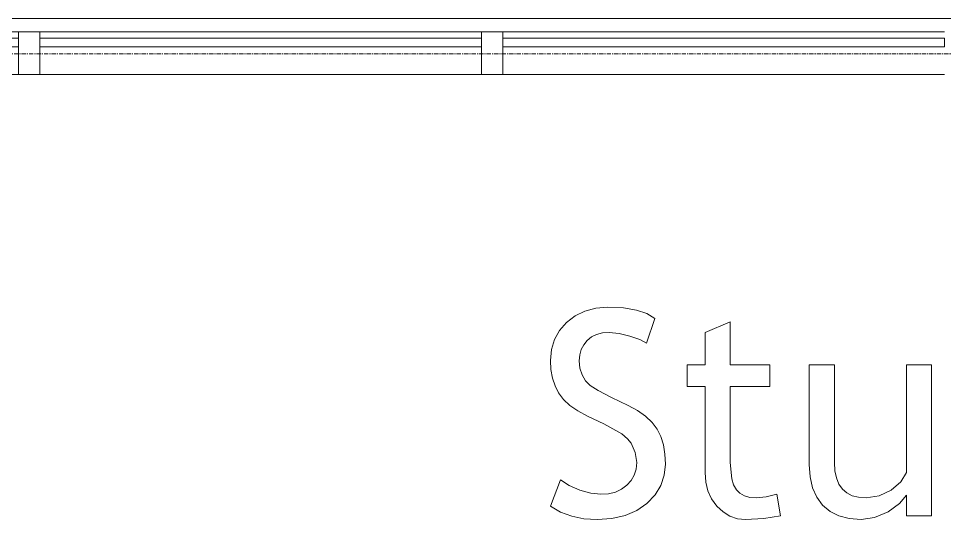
# Model space of a CAD drawing. Header units: inches. Extents: x -1714 to 1984, y -1043 to 970.
# Drawn here: x -416.1 to -308.1, y 612.9 to 671.3 of the extents above; entities that cross this region are included whole.
import ezdxf

# ---------------------------------------------------------------- set-up
doc = ezdxf.new("R2010")
doc.units = ezdxf.units.IN
doc.header["$MEASUREMENT"] = 0
doc.linetypes.add('Grid Line 1_2_', pattern=[0.875, 0.5, -0.125, 0.125, -0.125])
for name, color, linetype, lineweight in [('A-FLOR', 192, 'Continuous', 13), ('A-GENM', 13, 'Continuous', 9), ('A-GLAZ-CURT', 52, 'Continuous', 9), ('A-GLAZ-CWMG', 51, 'Continuous', 9), ('S-GRID', 1, 'Continuous', 9)]:
    doc.layers.add(name, color=color, linetype=linetype, lineweight=lineweight)

# ---------------------------------------------------------------- blocks, each defined once
blk = doc.blocks.new('System Panel - Glazed-1332336-L2 - Architectural')
at = {"layer": 'A-GLAZ-CURT', "lineweight": 13}
for p, q in [((25.75, 1.75), (-25.75, 1.75)), ((-25.75, 1.75), (-25.75, 0.75)), ((25.75, 0.75), (25.75, 1.75)), ((-25.75, 0.75), (25.75, 0.75))]:
    blk.add_line(p, q, dxfattribs=at)
blk = doc.blocks.new('System Panel - Glazed-1332247-L2 - Architectural')
at = {"layer": 'A-GLAZ-CURT', "lineweight": 13}
for p, q in [((25.75, 1.75), (-25.75, 1.75)), ((-25.75, 1.75), (-25.75, 0.75)), ((25.75, 0.75), (25.75, 1.75)), ((-25.75, 0.75), (25.75, 0.75))]:
    blk.add_line(p, q, dxfattribs=at)
blk = doc.blocks.new('Rectangular Mullion - 2_5_ x 5_ rectangular-1332245-L2 - Architectural')
at = {"layer": 'A-GLAZ-CWMG'}
for p, q in [((1292.65, -339.58), (1292.65, -288.08)), ((1297.65, -288.08), (1297.65, -339.58))]:
    blk.add_line(p, q, dxfattribs=at)
blk = doc.blocks.new('Rectangular Mullion - 2_5_ x 5_ rectangular-1332234-L2 - Architectural')
at = {"layer": 'A-GLAZ-CWMG', "lineweight": 20}
for p, q in [((-1.25, 2.5), (1.25, 2.5)), ((-1.25, -2.5), (-1.25, 2.5)), ((1.25, 2.5), (1.25, -2.5)), ((1.25, -2.5), (-1.25, -2.5))]:
    blk.add_line(p, q, dxfattribs=at)
blk = doc.blocks.new('Rectangular Mullion - 2_5_ x 5_ rectangular-1332330-L2 - Architectural')
at = {"layer": 'A-GLAZ-CWMG'}
for p, q in [((1292.65, -393.58), (1292.65, -342.08)), ((1297.65, -393.58), (1297.65, -342.08))]:
    blk.add_line(p, q, dxfattribs=at)

msp = doc.modelspace()

# ---------------------------------------------------------------- linework, layer by layer
at = {"layer": 'A-FLOR'}
msp.add_line((-40.85, 671.32), (-536.85, 671.32), dxfattribs=at)
at = {"layer": 'A-GENM'}
for p, q in [((-348.77, 637.53), (-350.04, 637.2)), ((-347.37, 637.64), (-348.77, 637.53)), ((-345.55, 637.56), (-347.37, 637.64)), ((-344.03, 637.31), (-345.55, 637.56)), ((-342.82, 636.9), (-344.03, 637.31)), ((-351.18, 636.65), (-352.19, 635.88)), ((-350.04, 637.2), (-351.18, 636.65)), ((-342.84, 633.44), (-341.9, 636.33)), ((-341.9, 636.33), (-342.82, 636.9)), ((-352.19, 635.88), (-353.01, 634.94)), ((-333.09, 635.96), (-336.03, 634.72)), ((-333.09, 630.93), (-333.09, 635.96)), ((-353.01, 634.94), (-353.59, 633.88)), ((-349.77, 633.78), (-349.26, 634.18)), ((-349.26, 634.18), (-348.67, 634.47)), ((-348.67, 634.47), (-347.98, 634.65)), ((-347.98, 634.65), (-347.22, 634.7)), ((-347.22, 634.7), (-346.05, 634.6)), ((-346.05, 634.6), (-344.79, 634.29)), ((-344.79, 634.29), (-343.65, 633.88)), ((-336.03, 634.72), (-336.03, 630.93)), ((-353.59, 633.88), (-353.95, 632.72)), ((-350.47, 632.72), (-350.18, 633.28)), ((-350.18, 633.28), (-349.77, 633.78)), ((-343.65, 633.88), (-342.84, 633.44)), ((-353.95, 632.72), (-354.06, 631.43)), ((-350.71, 631.39), (-350.65, 632.09)), ((-350.65, 632.09), (-350.47, 632.72)), ((-354.06, 631.43), (-354, 630.37)), ((-350.62, 630.54), (-350.71, 631.39)), ((-336.03, 630.93), (-338.13, 630.93)), ((-338.13, 630.93), (-338.13, 628.41)), ((-328.48, 630.93), (-333.09, 630.93)), ((-328.48, 628.41), (-328.48, 630.93)), ((-320.93, 630.93), (-323.87, 630.93)), ((-323.87, 630.93), (-323.87, 619.31)), ((-320.93, 619.55), (-320.93, 630.93)), ((-309.61, 630.93), (-312.55, 630.93)), ((-312.55, 630.93), (-312.55, 618.39)), ((-309.61, 613.32), (-309.61, 630.93)), ((-354, 630.37), (-353.82, 629.39)), ((-350.37, 629.76), (-350.62, 630.54)), ((-349.97, 629.08), (-350.37, 629.76)), ((-353.82, 629.39), (-353.52, 628.48)), ((-349.43, 628.53), (-349.97, 629.08)), ((-353.52, 628.48), (-353.11, 627.66)), ((-353.11, 627.66), (-352.54, 626.9)), ((-348.5, 627.93), (-349.43, 628.53)), ((-346.95, 627.13), (-348.5, 627.93)), ((-338.13, 628.41), (-336.03, 628.41)), ((-336.03, 628.41), (-336.03, 618.39)), ((-333.09, 619.56), (-333.09, 628.41)), ((-333.09, 628.41), (-328.48, 628.41)), ((-352.54, 626.9), (-351.78, 626.2)), ((-345.01, 626.2), (-346.95, 627.13)), ((-351.78, 626.2), (-350.85, 625.55)), ((-350.85, 625.55), (-349.73, 624.95)), ((-343.89, 625.6), (-345.01, 626.2)), ((-342.96, 624.93), (-343.89, 625.6)), ((-349.73, 624.95), (-347.83, 624.05)), ((-342.2, 624.21), (-342.96, 624.93)), ((-347.83, 624.05), (-345.75, 622.87)), ((-341.62, 623.44), (-342.2, 624.21)), ((-341.19, 622.58), (-341.62, 623.44)), ((-345.75, 622.87), (-345.07, 622.32)), ((-345.07, 622.32), (-344.63, 621.78)), ((-340.89, 621.61), (-341.19, 622.58)), ((-344.63, 621.78), (-344.16, 620.7)), ((-340.7, 620.53), (-340.89, 621.61)), ((-344.16, 620.7), (-344, 619.54)), ((-340.64, 619.34), (-340.7, 620.53)), ((-344, 619.54), (-344.07, 618.77)), ((-340.78, 618.05), (-340.64, 619.34)), ((-332.91, 617.64), (-333.09, 619.56)), ((-323.87, 619.31), (-323.77, 617.86)), ((-320.88, 618.58), (-320.93, 619.55)), ((-344.29, 618.07), (-344.64, 617.43)), ((-344.07, 618.77), (-344.29, 618.07)), ((-341.19, 616.85), (-340.78, 618.05)), ((-336.03, 618.39), (-335.94, 617.25)), ((-323.77, 617.86), (-323.48, 616.59)), ((-320.7, 617.74), (-320.88, 618.58)), ((-312.55, 618.39), (-313.2, 617.28)), ((-352.88, 617.51), (-354.06, 614.44)), ((-351.86, 616.85), (-352.88, 617.51)), ((-350.62, 616.31), (-351.86, 616.85)), ((-345.15, 616.88), (-345.77, 616.42)), ((-344.64, 617.43), (-345.15, 616.88)), ((-341.86, 615.76), (-341.19, 616.85)), ((-335.94, 617.25), (-335.69, 616.22)), ((-332.69, 616.92), (-332.91, 617.64)), ((-332.37, 616.36), (-332.69, 616.92)), ((-320.41, 617.03), (-320.7, 617.74)), ((-320.01, 616.45), (-320.41, 617.03)), ((-313.2, 617.28), (-314.31, 616.31)), ((-349.34, 615.95), (-350.62, 616.31)), ((-348.2, 615.83), (-349.34, 615.95)), ((-347.29, 615.9), (-348.2, 615.83)), ((-346.49, 616.09), (-347.29, 615.9)), ((-345.77, 616.42), (-346.49, 616.09)), ((-342.81, 614.77), (-341.86, 615.76)), ((-335.69, 616.22), (-335.26, 615.29)), ((-331.96, 615.95), (-332.37, 616.36)), ((-331.43, 615.65), (-331.96, 615.95)), ((-330.8, 615.47), (-331.43, 615.65)), ((-327.67, 615.83), (-328.88, 615.52)), ((-327.22, 613.34), (-327.67, 615.83)), ((-323.48, 616.59), (-322.99, 615.49)), ((-319.49, 615.99), (-320.01, 616.45)), ((-318.86, 615.67), (-319.49, 615.99)), ((-318.11, 615.48), (-318.86, 615.67)), ((-315.71, 615.64), (-317.25, 615.41)), ((-314.31, 616.31), (-315.71, 615.64)), ((-313.35, 614.74), (-312.55, 615.74)), ((-312.55, 615.74), (-312.55, 613.32)), ((-343.99, 613.95), (-342.81, 614.77)), ((-335.26, 615.29), (-334.66, 614.46)), ((-330.05, 615.41), (-330.8, 615.47)), ((-328.88, 615.52), (-330.05, 615.41)), ((-322.99, 615.49), (-322.31, 614.57)), ((-322.31, 614.57), (-321.45, 613.84)), ((-317.25, 615.41), (-318.11, 615.48)), ((-314.68, 613.8), (-313.35, 614.74)), ((-354.06, 614.44), (-352.87, 613.76)), ((-352.87, 613.76), (-351.57, 613.28)), ((-345.35, 613.37), (-343.99, 613.95)), ((-334.66, 614.46), (-333.93, 613.77)), ((-333.93, 613.77), (-333.13, 613.29)), ((-321.45, 613.84), (-320.41, 613.31)), ((-316.27, 613.12), (-314.68, 613.8)), ((-351.57, 613.28), (-350.15, 612.99)), ((-350.15, 612.99), (-348.61, 612.9)), ((-348.61, 612.9), (-346.89, 613.01)), ((-346.89, 613.01), (-345.35, 613.37)), ((-333.13, 613.29), (-332.25, 612.99)), ((-332.25, 612.99), (-331.29, 612.9)), ((-331.29, 612.9), (-329.17, 613.01)), ((-329.17, 613.01), (-327.22, 613.34)), ((-320.41, 613.31), (-319.21, 613)), ((-319.21, 613), (-317.83, 612.9)), ((-317.83, 612.9), (-316.27, 613.12)), ((-312.55, 613.32), (-309.61, 613.32))]:
    msp.add_line(p, q, dxfattribs=at)
at = {"layer": 'S-GRID', "linetype": 'Grid Line 1_2_'}
msp.add_line((-1714.25, 667.21), (1936.33, 667.21), dxfattribs=at)

# ---------------------------------------------------------------- block references
at = {"layer": 'A-GLAZ-CURT'}
for name, p in [('System Panel - Glazed-1332336-L2 - Architectural', (-441.85, 667.28)), ('System Panel - Glazed-1332247-L2 - Architectural', (-387.85, 667.28)), ('System Panel - Glazed-1332336-L2 - Architectural', (-333.85, 667.28))]:
    msp.add_blockref(name, p, dxfattribs=at)
at = {"layer": 'A-GLAZ-CWMG'}
for name, p, rotation in [('Rectangular Mullion - 2_5_ x 5_ rectangular-1332330-L2 - Architectural', (-809.68, -627.87), 89.99999999999982), ('Rectangular Mullion - 2_5_ x 5_ rectangular-1332245-L2 - Architectural', (-701.68, -627.87), 90), ('Rectangular Mullion - 2_5_ x 5_ rectangular-1332330-L2 - Architectural', (-701.68, -627.87), 89.99999999999982)]:
    msp.add_blockref(name, p, dxfattribs=dict(at, rotation=rotation))
at = {"layer": 'A-GLAZ-CWMG', "extrusion": (0, 0, -1), "rotation": 180}
for p in [(414.85, 667.28), (360.85, 667.28)]:
    msp.add_blockref('Rectangular Mullion - 2_5_ x 5_ rectangular-1332234-L2 - Architectural', p, dxfattribs=at)

doc.saveas('drawing.dxf')
